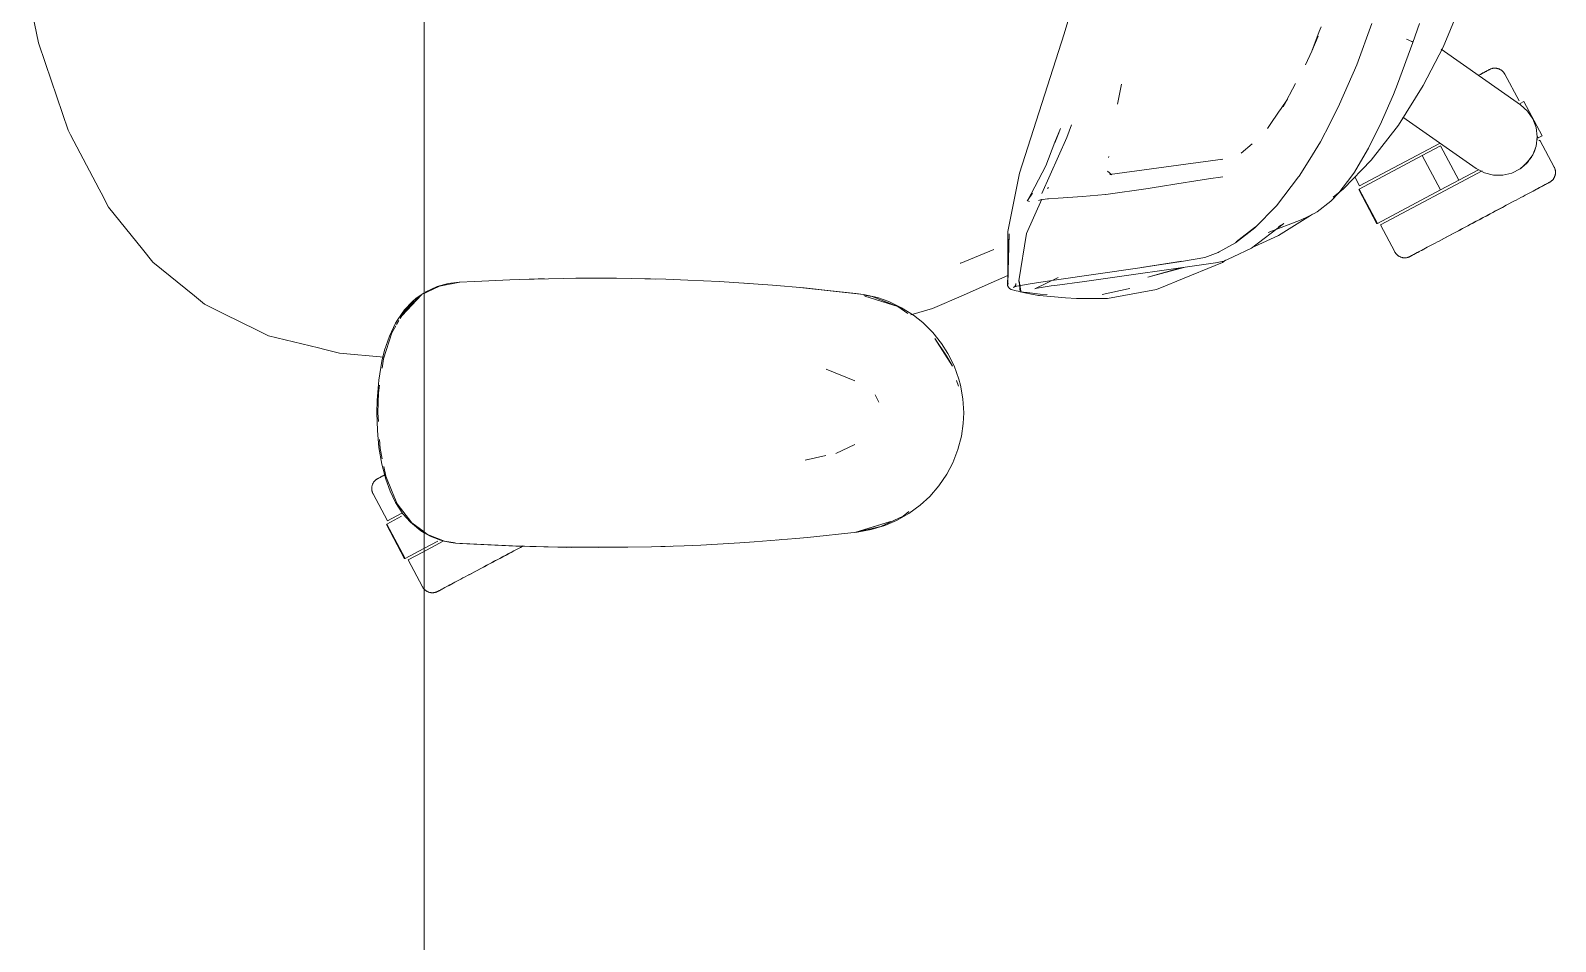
# Model space of a CAD drawing. Header units: millimetres. Extents: x 90978 to 295199, y -4084 to 97293.
# Drawn here: x 203105 to 203654, y 32287 to 32615 of the extents above; entities that cross this region are included whole.
import ezdxf

# ---------------------------------------------------------------- set-up
doc = ezdxf.new("R2010")
doc.units = ezdxf.units.MM
doc.header["$MEASUREMENT"] = 0
doc.layers.add('G-IMPT', color=8, linetype='CONTINUOUS', lineweight=9)
doc.layers.add('I-FURN', color=8, linetype='CONTINUOUS', lineweight=9)

msp = doc.modelspace()

# ---------------------------------------------------------------- linework, layer by layer
at = {"layer": 'G-IMPT'}
for p, q in [((203477.42, 32613.41), (203486.6, 32643.38)), ((203621.41, 32626.5), (203613.89, 32608.52)), ((203105.24, 32623.99), (203108.11, 32610.16)), ((203570.01, 32615.9), (203569.34, 32614.18)), ((203582.85, 32602.22), (203588.31, 32617.09)), ((203603.01, 32610.2), (203605.42, 32617.14)), ((203110.63, 32602.73), (203108.11, 32610.16)), ((203477.42, 32613.41), (203461.43, 32563.17)), ((203566.62, 32607.09), (203569.34, 32614.18)), ((203566.62, 32607.09), (203568.93, 32612.54)), ((203597.48, 32595.24), (203603.05, 32610.21)), ((203601.78, 32610.99), (203600.73, 32611.41)), ((203600.73, 32611.41), (203601.32, 32611.19)), ((203601.78, 32610.99), (203601.32, 32611.19)), ((203601.78, 32610.99), (203602.43, 32610.71)), ((203601.78, 32610.99), (203602.61, 32610.61)), ((203602.43, 32610.71), (203602.61, 32610.61)), ((203603.02, 32610.34), (203602.61, 32610.61)), ((203602.61, 32610.61), (203603, 32610.38)), ((203603.02, 32610.34), (203603, 32610.38)), ((203603.02, 32610.34), (203603.01, 32610.2)), ((203603.05, 32610.21), (203603.02, 32610.34)), ((203564.42, 32602.25), (203566.62, 32607.09)), ((203606.8, 32594.74), (203613.89, 32608.52)), ((203110.63, 32602.73), (203118.77, 32578.64)), ((203582.85, 32602.22), (203576.67, 32587.99)), ((203498.14, 32595.3), (203496.73, 32588.04)), ((203560.72, 32595.52), (203556.36, 32587.1)), ((203596, 32591.56), (203597.48, 32595.24)), ((203597.82, 32580.45), (203606.8, 32594.74)), ((203557.87, 32589.87), (203555.31, 32586.12)), ((203557.87, 32589.87), (203556.36, 32587.1)), ((203573.28, 32581.26), (203576.67, 32587.99)), ((203591.23, 32580.61), (203596, 32591.56)), ((203554.92, 32585.54), (203551.42, 32580.41)), ((203555.31, 32586.12), (203554.92, 32585.54)), ((203119.65, 32576.98), (203118.77, 32578.64)), ((203129.95, 32557.47), (203119.65, 32576.98)), ((203476.13, 32579.25), (203474.1, 32574.15)), ((203474.1, 32574.15), (203475.5, 32577.68)), ((203474.11, 32574.35), (203476.13, 32579.25)), ((203480.15, 32580.57), (203478.4, 32575.99)), ((203551.42, 32580.41), (203550.67, 32579.3)), ((203573.28, 32581.26), (203569.72, 32574.47)), ((203591.23, 32580.61), (203586.7, 32571.55)), ((203591.01, 32580.16), (203586.7, 32571.55)), ((203591.23, 32580.61), (203587.01, 32572.15)), ((203597.82, 32580.45), (203588.02, 32567.85)), ((203591.01, 32580.16), (203591.23, 32580.61)), ((203478.4, 32575.99), (203469.48, 32555.83)), ((203470.85, 32565.88), (203474.11, 32574.35)), ((203545.15, 32573.77), (203541.24, 32570.44)), ((203565.95, 32568.24), (203569.72, 32574.47)), ((203586.7, 32571.55), (203581.97, 32563.55)), ((203586.7, 32571.55), (203587.01, 32572.15)), ((203470.85, 32565.88), (203465.57, 32555.77)), ((203493.46, 32568.82), (203493.5, 32569.17)), ((203521.29, 32566.49), (203493.96, 32562.76)), ((203521.29, 32566.49), (203534.65, 32568.27)), ((203534.65, 32568.27), (203534.18, 32568.13)), ((203565.95, 32568.24), (203562.06, 32562.15)), ((203578.06, 32557.55), (203588.02, 32567.85)), ((203461.43, 32563.17), (203457.23, 32542.21)), ((203493.11, 32563.87), (203494.67, 32562.63)), ((203493.96, 32562.76), (203494.22, 32562.71)), ((203494.46, 32562.67), (203494.22, 32562.71)), ((203509.21, 32557.95), (203520.99, 32559.81)), ((203522.65, 32560.08), (203520.99, 32559.81)), ((203529.48, 32561.14), (203522.65, 32560.08)), ((203529.48, 32561.14), (203534.56, 32561.89)), ((203553.88, 32551.45), (203561.9, 32561.89)), ((203561.9, 32561.89), (203562.06, 32562.15)), ((203576.39, 32556.13), (203581.1, 32562.27)), ((203581.1, 32562.27), (203581.97, 32563.55)), ((203129.95, 32557.47), (203130.67, 32556.1)), ((203133.38, 32550.97), (203130.67, 32556.1)), ((203464.22, 32553.32), (203466.07, 32556.02)), ((203464.22, 32553.32), (203465.57, 32555.77)), ((203471.86, 32558), (203471.42, 32557.73)), ((203475.28, 32554.23), (203471.87, 32553.98)), ((203475.28, 32554.23), (203484.12, 32554.86)), ((203492.37, 32555.48), (203484.12, 32554.86)), ((203492.45, 32555.49), (203492.37, 32555.48)), ((203492.45, 32555.49), (203507.66, 32557.7)), ((203507.66, 32557.7), (203509.21, 32557.95)), ((203576.39, 32556.13), (203573.49, 32553.11)), ((203574.39, 32554.55), (203578.06, 32557.55)), ((203133.38, 32550.97), (203145.59, 32535.83)), ((203463.86, 32541.51), (203469.45, 32553.8)), ((203464.22, 32553.32), (203464.19, 32553.49)), ((203464.25, 32553.19), (203464.22, 32553.32)), ((203464.94, 32553.04), (203464.25, 32553.19)), ((203468.21, 32553.35), (203468.98, 32553.63)), ((203469.04, 32553.65), (203468.98, 32553.63)), ((203471.5, 32553.94), (203469.04, 32553.65)), ((203471.5, 32553.94), (203471.87, 32553.98)), ((203546.14, 32543.55), (203553.88, 32551.45)), ((203567.49, 32548.63), (203565.06, 32547.46)), ((203567.49, 32548.63), (203568.63, 32549.25)), ((203568.63, 32549.25), (203573.49, 32553.11)), ((203546.14, 32543.55), (203539.17, 32538.13)), ((203539.4, 32538.46), (203546.35, 32543.86)), ((203546.35, 32543.86), (203542.78, 32541.05)), ((203556.58, 32545.11), (203544.93, 32536.19)), ((203550.92, 32541.88), (203562.83, 32546.39)), ((203556.58, 32545.11), (203554.63, 32543.99)), ((203566.14, 32547.94), (203554.69, 32540.82)), ((203565.06, 32547.46), (203562.83, 32546.39)), ((203566.14, 32547.94), (203566.9, 32548.44)), ((203457.67, 32541.32), (203457.09, 32522.88)), ((203457.23, 32542.21), (203457.19, 32523.34)), ((203457.67, 32541.32), (203457.19, 32523.34)), ((203463.86, 32541.51), (203461.15, 32524.46)), ((203539.17, 32538.13), (203533.34, 32534.85)), ((203539.4, 32538.46), (203542.78, 32541.05)), ((203554.69, 32540.82), (203546.06, 32536.84)), ((203149.35, 32531.17), (203145.59, 32535.83)), ((203452.09, 32535.78), (203440.23, 32530.85)), ((203528.13, 32532.88), (203520.46, 32531.58)), ((203532.92, 32534.63), (203528.13, 32532.88)), ((203532.92, 32534.63), (203533.34, 32534.85)), ((203538.35, 32533.13), (203534.99, 32531.56)), ((203544.93, 32536.19), (203538.35, 32533.13)), ((203164.3, 32519), (203149.35, 32531.17)), ((203439.97, 32530.75), (203440.23, 32530.85)), ((203504.69, 32529.18), (203473.81, 32524.63)), ((203484.78, 32524.24), (203532, 32530.92)), ((203504.69, 32529.18), (203519.88, 32531.51)), ((203505.29, 32529.28), (203520.46, 32531.58)), ((203505.29, 32529.28), (203519.88, 32531.51)), ((203507.57, 32525.79), (203520.52, 32529.29)), ((203507.57, 32525.79), (203519.46, 32529.14)), ((203534.43, 32531.08), (203517.98, 32524.28)), ((203532, 32530.92), (203534.99, 32531.56)), ((203535.6, 32531.85), (203534.43, 32531.08)), ((203247.33, 32520.38), (203251.65, 32522.36)), ((203248.24, 32520.46), (203252.49, 32522.56)), ((203255.61, 32523.43), (203251.65, 32522.36)), ((203252.49, 32522.56), (203259.84, 32523.93)), ((203259.61, 32523.93), (203255.61, 32523.43)), ((203265.28, 32524.21), (203259.61, 32523.93)), ((203265.28, 32524.21), (203277.84, 32524.83)), ((203281.38, 32524.95), (203277.84, 32524.83)), ((203297.05, 32525.33), (203281.38, 32524.95)), ((203284.78, 32525.01), (203288.11, 32525.16)), ((203290.33, 32525.16), (203288.11, 32525.16)), ((203297.05, 32525.33), (203301.56, 32525.38)), ((203301.56, 32525.38), (203316.28, 32525.38)), ((203321.75, 32525.3), (203316.28, 32525.38)), ((203321.75, 32525.3), (203334.06, 32525.01)), ((203328.53, 32525.17), (203326.45, 32525.17)), ((203330.19, 32525.09), (203328.53, 32525.17)), ((203341.93, 32524.72), (203334.06, 32525.01)), ((203341.93, 32524.72), (203353.24, 32524.18)), ((203362.11, 32523.62), (203353.24, 32524.18)), ((203362.11, 32523.62), (203372.4, 32522.89)), ((203363.52, 32523.51), (203362.25, 32523.57)), ((203364.15, 32523.48), (203365.57, 32523.35)), ((203383.8, 32521.9), (203372.4, 32522.89)), ((203405.23, 32519.55), (203382.28, 32522)), ((203382.28, 32522), (203402.42, 32519.88)), ((203405.23, 32519.55), (203383.8, 32521.9)), ((203441.2, 32519.33), (203449.03, 32522.75)), ((203449.03, 32522.75), (203457.2, 32526.31)), ((203457.06, 32522.76), (203457.25, 32523.63)), ((203457.06, 32522.76), (203457.46, 32522.19)), ((203457.09, 32522.88), (203457.19, 32523.34)), ((203457.19, 32523.34), (203457.23, 32523.51)), ((203457.25, 32523.63), (203457.23, 32523.51)), ((203457.83, 32521.69), (203457.46, 32522.19)), ((203457.83, 32521.69), (203458.37, 32521.37)), ((203460.23, 32520.82), (203458.37, 32521.37)), ((203460.32, 32522.58), (203459.22, 32522.02)), ((203459.72, 32522.41), (203459.22, 32522.02)), ((203459.7, 32522.41), (203465.96, 32523.52)), ((203460.32, 32522.58), (203459.7, 32522.41)), ((203460.04, 32522.96), (203459.72, 32522.41)), ((203460.04, 32522.96), (203460.12, 32523.45)), ((203461.83, 32520.88), (203461.15, 32524.46)), ((203461.83, 32520.88), (203461.21, 32524.43)), ((203461.21, 32524.43), (203461.6, 32520.47)), ((203473.81, 32524.63), (203465.96, 32523.52)), ((203475.36, 32525.61), (203466.93, 32521.61)), ((203466.93, 32521.61), (203467.8, 32521.75)), ((203467.8, 32521.75), (203472.82, 32522.59)), ((203472.82, 32522.59), (203474.12, 32522.8)), ((203484.78, 32524.24), (203474.12, 32522.8)), ((203491.19, 32519.47), (203500.5, 32521.51)), ((203493.06, 32518.06), (203510.75, 32521.3)), ((203500.5, 32521.51), (203501.08, 32521.66)), ((203510.75, 32521.3), (203514.61, 32522.89)), ((203517.98, 32524.28), (203514.61, 32522.89)), ((203164.3, 32519), (203167.95, 32516.02)), ((203167.95, 32516.02), (203175.12, 32512.5)), ((203239.1, 32511.96), (203246, 32519.35)), ((203242.78, 32517.04), (203239.92, 32514)), ((203240.29, 32514.05), (203244.74, 32518.19)), ((203240.51, 32513.59), (203243.59, 32517.12)), ((203242.78, 32517.04), (203244.11, 32518.18)), ((203246, 32519.35), (203243.59, 32517.12)), ((203246.96, 32520.13), (203244.11, 32518.18)), ((203245.27, 32518.67), (203246, 32519.35)), ((203248.24, 32520.46), (203246.96, 32519.83)), ((203405.23, 32519.55), (203402.42, 32519.88)), ((203405.23, 32519.55), (203410.2, 32518.39)), ((203405.31, 32519.33), (203408.37, 32518.76)), ((203417.59, 32515.15), (203405.73, 32518.96)), ((203414.88, 32516.05), (203405.73, 32518.96)), ((203408.37, 32518.76), (203416.55, 32515.56)), ((203414.33, 32516.95), (203410.2, 32518.39)), ((203418.91, 32514.76), (203414.33, 32516.95)), ((203417.59, 32515.15), (203414.88, 32516.05)), ((203430.07, 32514.47), (203441.2, 32519.33)), ((203463.51, 32520.29), (203460.23, 32520.82)), ((203463.92, 32520.03), (203461.6, 32520.47)), ((203463.51, 32520.29), (203464.12, 32520.21)), ((203463.92, 32520.03), (203468.17, 32519.22)), ((203468.81, 32519.69), (203464.12, 32520.21)), ((203468.64, 32519.18), (203468.17, 32519.22)), ((203477.97, 32518.37), (203468.64, 32519.18)), ((203468.81, 32519.69), (203471.4, 32519.48)), ((203477.97, 32518.37), (203481.92, 32518.03)), ((203481.92, 32518.03), (203486.09, 32518.03)), ((203493.06, 32518.06), (203486.09, 32518.03)), ((203186.58, 32506.85), (203175.12, 32512.5)), ((203236.67, 32509.17), (203237.47, 32510.54)), ((203239.92, 32514), (203237.47, 32510.54)), ((203238.4, 32510.9), (203240.29, 32514.05)), ((203239.1, 32511.96), (203240.38, 32513.43)), ((203417.59, 32515.15), (203421.16, 32512.73)), ((203418.91, 32514.76), (203423.23, 32512.03)), ((203430.07, 32514.47), (203422.25, 32512.21)), ((203426.54, 32509.4), (203423.23, 32512.03)), ((203186.58, 32506.85), (203190.95, 32504.7)), ((203190.95, 32504.7), (203208.89, 32500.3)), ((203232.3, 32496.36), (203235.33, 32505.75)), ((203234.46, 32504.53), (203236.67, 32509.17)), ((203235.33, 32505.75), (203236.79, 32508.2)), ((203237.07, 32508.67), (203237.93, 32510.11)), ((203430.15, 32505.85), (203426.54, 32509.4)), ((203430.15, 32505.85), (203433.34, 32501.88)), ((203208.89, 32500.3), (203211.26, 32499.72)), ((203216.55, 32498.42), (203211.26, 32499.72)), ((203232.72, 32499.44), (203231.75, 32495.52)), ((203232.72, 32499.44), (203234.46, 32504.53)), ((203437.2, 32493.72), (203430.87, 32503.67)), ((203435.04, 32497.4), (203430.87, 32503.67)), ((203435.6, 32498.33), (203433.34, 32501.88)), ((203232.43, 32496.98), (203216.55, 32498.42)), ((203231.75, 32495.52), (203230.63, 32488.75)), ((203231.83, 32493.06), (203232.3, 32496.36)), ((203437.2, 32493.72), (203435.04, 32497.4)), ((203437.84, 32493.82), (203435.6, 32498.33)), ((203437.84, 32493.82), (203439.55, 32489.05)), ((203230.05, 32481.44), (203230.63, 32488.75)), ((203391.71, 32492.65), (203402.14, 32488.51)), ((203438.75, 32488.61), (203439.37, 32486.58)), ((203440.12, 32486.92), (203439.55, 32489.05)), ((203230.57, 32484.1), (203230.34, 32476.93)), ((203230.57, 32484.1), (203230.96, 32486.88)), ((203409.67, 32482.98), (203409.37, 32483.43)), ((203410.68, 32480.76), (203409.67, 32482.98)), ((203441, 32481.97), (203440.12, 32486.92)), ((203230.05, 32481.44), (203229.96, 32476.93)), ((203441.29, 32476.93), (203441, 32481.97)), ((203229.96, 32476.93), (203230.14, 32470.59)), ((203230.53, 32473.82), (203230.34, 32476.93)), ((203440.48, 32468.57), (203441.12, 32473.08)), ((203441.29, 32476.93), (203441.12, 32473.08)), ((203230.71, 32464.44), (203230.14, 32470.59)), ((203231.13, 32464.11), (203230.93, 32467.31)), ((203440.48, 32468.57), (203439.21, 32463.7)), ((203230.71, 32464.44), (203231.71, 32458.51)), ((203231.89, 32460.36), (203231.13, 32464.11)), ((203384.22, 32459.95), (203391.65, 32461.52)), ((203402.05, 32465.55), (203395.26, 32462.29)), ((203437.38, 32458.99), (203439.21, 32463.7)), ((203233.14, 32453.03), (203231.71, 32458.51)), ((203233.16, 32454.14), (203232.46, 32457.61)), ((203385.12, 32460.12), (203384.22, 32459.95)), ((203435.19, 32454.83), (203437.38, 32458.99)), ((203233.14, 32453.03), (203234.73, 32448.7)), ((203233.16, 32454.14), (203235.49, 32448.52)), ((203432.36, 32450.66), (203429.04, 32446.83)), ((203435.19, 32454.83), (203432.36, 32450.66)), ((203236.71, 32444.62), (203234.73, 32448.7)), ((203237.33, 32444.13), (203235.49, 32448.52)), ((203236.71, 32444.62), (203239.36, 32440.57)), ((203425.6, 32443.66), (203429.04, 32446.83)), ((203242.55, 32437.34), (203237.33, 32444.13)), ((203239.36, 32440.57), (203242.03, 32437.54)), ((203411.39, 32436.02), (203419.45, 32439.76)), ((203417.08, 32438.15), (203421.52, 32440.67)), ((203421.56, 32441.36), (203419.45, 32439.76)), ((203425.6, 32443.66), (203421.52, 32440.67)), ((203245.77, 32434.46), (203242.03, 32437.54)), ((203246.96, 32434.07), (203242.55, 32437.34)), ((203246.96, 32433.78), (203245.77, 32434.46)), ((203248.17, 32433.17), (203246.96, 32434.07)), ((203249.2, 32432.5), (203246.96, 32433.78)), ((203385, 32432.07), (203402.93, 32433.98)), ((203402.42, 32433.98), (203414.88, 32437.81)), ((203402.42, 32433.98), (203405.73, 32434.9)), ((203402.93, 32433.98), (203407.97, 32434.88)), ((203411.39, 32436.02), (203403.11, 32434.14)), ((203414.88, 32437.81), (203405.73, 32434.9)), ((203412.84, 32436.34), (203407.97, 32434.88)), ((203417.08, 32438.15), (203412.84, 32436.34)), ((203254.37, 32430.76), (203248.17, 32433.17)), ((203249.2, 32432.5), (203252.85, 32431.11)), ((203254.19, 32430.74), (203252.85, 32431.11)), ((203254.19, 32430.74), (203256.59, 32430.3)), ((203254.37, 32430.76), (203258.22, 32430.18)), ((203258.23, 32430.04), (203256.59, 32430.3)), ((203278.81, 32429), (203258.23, 32430.04)), ((203280.02, 32428.96), (203258.23, 32430.04)), ((203258.23, 32430.04), (203259.84, 32429.93)), ((203280.02, 32428.96), (203259.84, 32429.93)), ((203300.2, 32428.49), (203278.81, 32429)), ((203290.37, 32428.65), (203278.81, 32429)), ((203278.81, 32429), (203280.02, 32428.96)), ((203300.2, 32428.49), (203280.02, 32428.96)), ((203320.39, 32428.54), (203290.37, 32428.65)), ((203300.2, 32428.49), (203290.37, 32428.65)), ((203290.37, 32428.65), (203309.6, 32428.45)), ((203298.17, 32428.51), (203296.26, 32428.58)), ((203300.2, 32428.53), (203298.17, 32428.51)), ((203320.39, 32428.54), (203300.2, 32428.49)), ((203320.39, 32428.54), (203309.6, 32428.45)), ((203320.39, 32428.54), (203328.81, 32428.7)), ((203340.57, 32429.09), (203328.81, 32428.7)), ((203333.75, 32428.84), (203332.25, 32428.83)), ((203335.68, 32428.95), (203333.75, 32428.84)), ((203340.57, 32429.09), (203346.59, 32429.35)), ((203360.73, 32430.16), (203346.59, 32429.35)), ((203365.82, 32430.48), (203360.73, 32430.16)), ((203365.82, 32430.48), (203380.87, 32431.73)), ((203374, 32431.13), (203375.68, 32431.3)), ((203380.87, 32431.73), (203385, 32432.07))]:
    msp.add_line(p, q, dxfattribs=at)
at = {"layer": 'I-FURN'}
for p, q in [((203246.96, 32162.73), (203246.96, 33762.73)), ((203246.96, 33762.73), (203246.96, 32162.73)), ((203613.26, 32607.85), (203641.85, 32587.83)), ((203626.53, 32598.34), (203627.07, 32598.63)), ((203627.34, 32598.77), (203626.82, 32598.5)), ((203627.07, 32598.63), (203627.57, 32598.89)), ((203627.82, 32599.03), (203627.34, 32598.77)), ((203627.57, 32598.89), (203628.03, 32599.14)), ((203628.27, 32599.27), (203627.82, 32599.03)), ((203628.03, 32599.14), (203628.46, 32599.37)), ((203628.68, 32599.49), (203628.27, 32599.27)), ((203628.46, 32599.37), (203628.85, 32599.58)), ((203629.05, 32599.68), (203628.68, 32599.49)), ((203628.85, 32599.58), (203629.21, 32599.77)), ((203629.39, 32599.86), (203629.05, 32599.68)), ((203629.21, 32599.77), (203629.53, 32599.94)), ((203629.68, 32600.02), (203629.39, 32599.86)), ((203629.53, 32599.94), (203629.81, 32600.09)), ((203629.94, 32600.16), (203629.68, 32600.02)), ((203629.81, 32600.09), (203630.05, 32600.21)), ((203630.16, 32600.27), (203629.94, 32600.16)), ((203630.05, 32600.21), (203630.25, 32600.32)), ((203630.34, 32600.37), (203630.16, 32600.27)), ((203630.25, 32600.32), (203630.41, 32600.41)), ((203630.48, 32600.44), (203630.34, 32600.37)), ((203630.41, 32600.41), (203630.53, 32600.47)), ((203630.58, 32600.5), (203630.48, 32600.44)), ((203630.53, 32600.47), (203630.62, 32600.52)), ((203630.64, 32600.53), (203630.58, 32600.5)), ((203630.62, 32600.52), (203630.66, 32600.54)), ((203630.66, 32600.54), (203630.64, 32600.53)), ((203630.66, 32600.54), (203630.81, 32600.61)), ((203630.66, 32600.54), (203630.66, 32600.54)), ((203630.81, 32600.61), (203630.95, 32600.68)), ((203630.95, 32600.68), (203631.1, 32600.74)), ((203631.1, 32600.74), (203631.25, 32600.8)), ((203631.25, 32600.8), (203631.41, 32600.85)), ((203631.41, 32600.85), (203631.56, 32600.89)), ((203631.56, 32600.89), (203631.72, 32600.92)), ((203631.72, 32600.92), (203631.88, 32600.96)), ((203631.88, 32600.96), (203632.04, 32600.98)), ((203632.04, 32600.98), (203632.2, 32601)), ((203632.2, 32601), (203632.36, 32601.01)), ((203632.36, 32601.01), (203632.52, 32601.01)), ((203632.52, 32601.01), (203632.68, 32601.01)), ((203632.68, 32601.01), (203632.84, 32601)), ((203632.84, 32601), (203633, 32600.99)), ((203633, 32600.99), (203633.16, 32600.97)), ((203633.16, 32600.97), (203633.32, 32600.94)), ((203633.32, 32600.94), (203633.48, 32600.91)), ((203633.48, 32600.91), (203633.63, 32600.86)), ((203633.63, 32600.86), (203633.79, 32600.82)), ((203633.79, 32600.82), (203633.94, 32600.77)), ((203633.94, 32600.77), (203634.09, 32600.71)), ((203634.09, 32600.71), (203634.24, 32600.64)), ((203634.24, 32600.64), (203634.38, 32600.57)), ((203634.38, 32600.57), (203634.53, 32600.5)), ((203634.53, 32600.5), (203634.67, 32600.42)), ((203634.67, 32600.42), (203634.8, 32600.33)), ((203634.8, 32600.33), (203634.93, 32600.24)), ((203634.93, 32600.24), (203635.06, 32600.14)), ((203635.06, 32600.14), (203635.19, 32600.04)), ((203635.19, 32600.04), (203635.31, 32599.93)), ((203635.31, 32599.93), (203635.42, 32599.82)), ((203635.42, 32599.82), (203635.53, 32599.7)), ((203635.53, 32599.7), (203635.64, 32599.58)), ((203635.64, 32599.58), (203635.74, 32599.45)), ((203635.74, 32599.45), (203635.84, 32599.32)), ((203635.84, 32599.32), (203635.93, 32599.19)), ((203635.93, 32599.19), (203636.01, 32599.05)), ((203636.01, 32599.05), (203636.09, 32598.91)), ((203636.09, 32598.91), (203636.11, 32598.87)), ((203641.26, 32589.19), (203636.11, 32598.87)), ((203641.62, 32588.24), (203643.01, 32588.99)), ((203641.7, 32588.29), (203641.62, 32588.24)), ((203641.85, 32587.83), (203644.36, 32585.57)), ((203649.59, 32576.62), (203643.01, 32588.99)), ((203625.8, 32564.9), (203599.37, 32583.41)), ((203644.36, 32585.57), (203646.26, 32582.78)), ((203646.26, 32582.78), (203647.44, 32579.62)), ((203647.82, 32576.27), (203647.39, 32572.92)), ((203647.44, 32579.62), (203647.82, 32576.27)), ((203647.79, 32576.64), (203648.19, 32575.88)), ((203649.59, 32576.62), (203648.19, 32575.88)), ((203583.87, 32558.67), (203612.57, 32573.93)), ((203606.4, 32569.52), (203613.04, 32573.05)), ((203619.61, 32560.69), (203613.04, 32573.05)), ((203647.39, 32572.92), (203646.18, 32569.78)), ((203648.19, 32575.88), (203648.28, 32575.93)), ((203648.4, 32574.86), (203648.77, 32575.06)), ((203653.92, 32565.38), (203648.77, 32575.06)), ((203583.69, 32557.44), (203606.4, 32569.52)), ((203612.97, 32557.16), (203606.4, 32569.52)), ((203644.24, 32567.01), (203641.7, 32564.79)), ((203641.98, 32565), (203643.4, 32566.15)), ((203643.4, 32566.15), (203645.7, 32568.94)), ((203646.18, 32569.78), (203644.24, 32567.01)), ((203653.92, 32565.38), (203654, 32565.23)), ((203654, 32565.23), (203654.06, 32565.09)), ((203654.06, 32565.09), (203654.13, 32564.94)), ((203582.19, 32561.83), (203583.87, 32558.67)), ((203591.38, 32544.55), (203627.99, 32564.01)), ((203619.61, 32560.69), (203612.97, 32557.16)), ((203626.67, 32564.44), (203619.61, 32560.69)), ((203628.78, 32563.31), (203625.8, 32564.9)), ((203632.05, 32562.48), (203628.78, 32563.31)), ((203635.42, 32562.46), (203632.05, 32562.48)), ((203638.7, 32563.25), (203635.42, 32562.46)), ((203641.7, 32564.79), (203638.7, 32563.25)), ((203651.54, 32559.54), (203651.28, 32559.4)), ((203651.4, 32559.47), (203651.64, 32559.6)), ((203651.76, 32559.66), (203651.54, 32559.54)), ((203651.64, 32559.6), (203651.85, 32559.71)), ((203651.94, 32559.75), (203651.76, 32559.66)), ((203651.85, 32559.71), (203652.01, 32559.79)), ((203652.08, 32559.83), (203651.94, 32559.75)), ((203652.01, 32559.79), (203652.13, 32559.86)), ((203652.18, 32559.88), (203652.08, 32559.83)), ((203652.13, 32559.86), (203652.21, 32559.9)), ((203652.24, 32559.91), (203652.18, 32559.88)), ((203652.21, 32559.9), (203652.25, 32559.92)), ((203652.26, 32559.93), (203652.24, 32559.91)), ((203652.25, 32559.92), (203652.26, 32559.93)), ((203652.3, 32559.95), (203652.26, 32559.93)), ((203652.44, 32560.03), (203652.3, 32559.95)), ((203652.57, 32560.11), (203652.44, 32560.03)), ((203652.71, 32560.2), (203652.57, 32560.11)), ((203652.84, 32560.3), (203652.71, 32560.2)), ((203652.96, 32560.4), (203652.84, 32560.3)), ((203653.08, 32560.51), (203652.96, 32560.4)), ((203653.2, 32560.62), (203653.08, 32560.51)), ((203653.31, 32560.73), (203653.2, 32560.62)), ((203653.42, 32560.85), (203653.31, 32560.73)), ((203653.52, 32560.98), (203653.42, 32560.85)), ((203653.62, 32561.1), (203653.52, 32560.98)), ((203653.71, 32561.24), (203653.62, 32561.1)), ((203653.8, 32561.37), (203653.71, 32561.24)), ((203653.88, 32561.51), (203653.8, 32561.37)), ((203653.96, 32561.65), (203653.88, 32561.51)), ((203654.03, 32561.8), (203653.96, 32561.65)), ((203654.09, 32561.95), (203654.03, 32561.8)), ((203654.15, 32562.1), (203654.09, 32561.95)), ((203654.13, 32564.94), (203654.18, 32564.78)), ((203654.2, 32562.25), (203654.15, 32562.1)), ((203654.18, 32564.78), (203654.23, 32564.63)), ((203654.25, 32562.4), (203654.2, 32562.25)), ((203654.23, 32564.63), (203654.27, 32564.48)), ((203654.29, 32562.56), (203654.25, 32562.4)), ((203654.27, 32564.48), (203654.31, 32564.32)), ((203654.32, 32562.72), (203654.29, 32562.56)), ((203654.31, 32564.32), (203654.34, 32564.16)), ((203654.35, 32562.88), (203654.32, 32562.72)), ((203654.34, 32564.16), (203654.36, 32564)), ((203654.37, 32563.04), (203654.35, 32562.88)), ((203654.36, 32564), (203654.38, 32563.84)), ((203654.39, 32563.2), (203654.37, 32563.04)), ((203654.38, 32563.84), (203654.39, 32563.68)), ((203654.39, 32563.68), (203654.4, 32563.52)), ((203654.4, 32563.52), (203654.39, 32563.36)), ((203654.39, 32563.36), (203654.39, 32563.2)), ((203583.52, 32557.35), (203590.09, 32544.99)), ((203590.26, 32545.08), (203583.69, 32557.44)), ((203612.97, 32557.16), (203590.26, 32545.08)), ((203641.09, 32553.99), (203641.91, 32554.43)), ((203641.91, 32554.43), (203642.72, 32554.85)), ((203642.72, 32554.85), (203643.49, 32555.26)), ((203643.49, 32555.26), (203644.24, 32555.66)), ((203644.24, 32555.66), (203644.96, 32556.05)), ((203644.96, 32556.05), (203645.66, 32556.42)), ((203645.66, 32556.42), (203646.32, 32556.77)), ((203646.32, 32556.77), (203646.95, 32557.11)), ((203646.95, 32557.11), (203647.56, 32557.42)), ((203647.87, 32557.59), (203647.28, 32557.28)), ((203647.56, 32557.42), (203648.13, 32557.73)), ((203648.42, 32557.88), (203647.87, 32557.59)), ((203648.13, 32557.73), (203648.66, 32558.01)), ((203648.94, 32558.16), (203648.42, 32557.88)), ((203648.66, 32558.01), (203649.16, 32558.28)), ((203649.42, 32558.41), (203648.94, 32558.16)), ((203649.16, 32558.28), (203649.63, 32558.53)), ((203649.86, 32558.65), (203649.42, 32558.41)), ((203649.63, 32558.53), (203650.06, 32558.75)), ((203650.27, 32558.87), (203649.86, 32558.65)), ((203650.06, 32558.75), (203650.45, 32558.96)), ((203650.65, 32559.07), (203650.27, 32558.87)), ((203650.45, 32558.96), (203650.81, 32559.15)), ((203650.98, 32559.25), (203650.65, 32559.07)), ((203650.81, 32559.15), (203651.12, 32559.32)), ((203651.28, 32559.4), (203650.98, 32559.25)), ((203651.12, 32559.32), (203651.4, 32559.47)), ((203631.39, 32548.83), (203630.4, 32548.3)), ((203630.86, 32548.55), (203631.85, 32549.07)), ((203632.38, 32549.36), (203631.39, 32548.83)), ((203631.85, 32549.07), (203632.83, 32549.6)), ((203633.36, 32549.88), (203632.38, 32549.36)), ((203632.83, 32549.6), (203633.81, 32550.11)), ((203634.33, 32550.39), (203633.36, 32549.88)), ((203633.81, 32550.11), (203634.77, 32550.63)), ((203635.29, 32550.9), (203634.33, 32550.39)), ((203634.77, 32550.63), (203635.72, 32551.13)), ((203636.23, 32551.4), (203635.29, 32550.9)), ((203635.72, 32551.13), (203636.66, 32551.63)), ((203637.16, 32551.9), (203636.23, 32551.4)), ((203636.66, 32551.63), (203637.58, 32552.12)), ((203638.07, 32552.38), (203637.16, 32551.9)), ((203637.58, 32552.12), (203638.49, 32552.6)), ((203638.49, 32552.6), (203639.38, 32553.07)), ((203639.38, 32553.07), (203640.24, 32553.54)), ((203640.24, 32553.54), (203641.09, 32553.99)), ((203591.38, 32544.55), (203596.53, 32534.86)), ((203619.91, 32542.73), (203620.88, 32543.24)), ((203621.41, 32543.52), (203620.44, 32543)), ((203620.88, 32543.24), (203621.86, 32543.76)), ((203622.39, 32544.05), (203621.41, 32543.52)), ((203621.86, 32543.76), (203622.85, 32544.29)), ((203623.38, 32544.57), (203622.39, 32544.05)), ((203622.85, 32544.29), (203623.84, 32544.82)), ((203624.38, 32545.1), (203623.38, 32544.57)), ((203623.84, 32544.82), (203624.84, 32545.35)), ((203625.38, 32545.64), (203624.38, 32545.1)), ((203624.84, 32545.35), (203625.84, 32545.88)), ((203626.39, 32546.17), (203625.38, 32545.64)), ((203625.84, 32545.88), (203626.85, 32546.41)), ((203627.39, 32546.7), (203626.39, 32546.17)), ((203626.85, 32546.41), (203627.86, 32546.95)), ((203628.4, 32547.24), (203627.39, 32546.7)), ((203627.86, 32546.95), (203628.86, 32547.48)), ((203629.4, 32547.77), (203628.4, 32547.24)), ((203628.86, 32547.48), (203629.86, 32548.02)), ((203630.4, 32548.3), (203629.4, 32547.77)), ((203629.86, 32548.02), (203630.86, 32548.55)), ((203609.61, 32537.25), (203610.34, 32537.64)), ((203610.34, 32537.64), (203611.1, 32538.04)), ((203611.1, 32538.04), (203611.89, 32538.46)), ((203611.89, 32538.46), (203612.7, 32538.89)), ((203612.7, 32538.89), (203613.54, 32539.34)), ((203614, 32539.58), (203613.15, 32539.13)), ((203613.54, 32539.34), (203614.4, 32539.79)), ((203614.87, 32540.04), (203614, 32539.58)), ((203614.4, 32539.79), (203615.27, 32540.26)), ((203615.75, 32540.52), (203614.87, 32540.04)), ((203615.27, 32540.26), (203616.17, 32540.74)), ((203616.66, 32541), (203615.75, 32540.52)), ((203616.17, 32540.74), (203617.08, 32541.22)), ((203617.58, 32541.49), (203616.66, 32541)), ((203617.08, 32541.22), (203618.01, 32541.72)), ((203618.52, 32541.99), (203617.58, 32541.49)), ((203618.01, 32541.72), (203618.96, 32542.22)), ((203619.47, 32542.49), (203618.52, 32541.99)), ((203618.96, 32542.22), (203619.91, 32542.73)), ((203620.44, 32543), (203619.47, 32542.49)), ((203596.55, 32534.82), (203596.53, 32534.86)), ((203596.63, 32534.68), (203596.55, 32534.82)), ((203596.72, 32534.55), (203596.63, 32534.68)), ((203596.81, 32534.41), (203596.72, 32534.55)), ((203596.91, 32534.28), (203596.81, 32534.41)), ((203597.01, 32534.16), (203596.91, 32534.28)), ((203597.11, 32534.04), (203597.01, 32534.16)), ((203597.23, 32533.92), (203597.11, 32534.04)), ((203597.34, 32533.81), (203597.23, 32533.92)), ((203597.46, 32533.7), (203597.34, 32533.81)), ((203597.58, 32533.6), (203597.46, 32533.7)), ((203597.71, 32533.5), (203597.58, 32533.6)), ((203597.85, 32533.41), (203597.71, 32533.5)), ((203597.98, 32533.32), (203597.85, 32533.41)), ((203598.12, 32533.24), (203597.98, 32533.32)), ((203598.26, 32533.16), (203598.12, 32533.24)), ((203598.41, 32533.09), (203598.26, 32533.16)), ((203598.55, 32533.03), (203598.41, 32533.09)), ((203598.7, 32532.97), (203598.55, 32533.03)), ((203598.86, 32532.92), (203598.7, 32532.97)), ((203599.01, 32532.87), (203598.86, 32532.92)), ((203599.17, 32532.83), (203599.01, 32532.87)), ((203599.33, 32532.8), (203599.17, 32532.83)), ((203599.48, 32532.77), (203599.33, 32532.8)), ((203599.64, 32532.75), (203599.48, 32532.77)), ((203599.8, 32532.73), (203599.64, 32532.75)), ((203599.97, 32532.72), (203599.8, 32532.73)), ((203600.13, 32532.72), (203599.97, 32532.72)), ((203600.29, 32532.73), (203600.13, 32532.72)), ((203600.45, 32532.74), (203600.29, 32532.73)), ((203600.61, 32532.76), (203600.45, 32532.74)), ((203600.77, 32532.78), (203600.61, 32532.76)), ((203600.93, 32532.81), (203600.77, 32532.78)), ((203601.08, 32532.85), (203600.93, 32532.81)), ((203601.24, 32532.89), (203601.08, 32532.85)), ((203601.39, 32532.94), (203601.24, 32532.89)), ((203601.54, 32532.99), (203601.39, 32532.94)), ((203601.69, 32533.05), (203601.54, 32532.99)), ((203601.84, 32533.12), (203601.69, 32533.05)), ((203601.98, 32533.19), (203601.84, 32533.12)), ((203601.99, 32533.2), (203601.98, 32533.19)), ((203601.98, 32533.19), (203602, 32533.2)), ((203602.03, 32533.22), (203601.99, 32533.2)), ((203602, 32533.2), (203602.06, 32533.24)), ((203602.11, 32533.26), (203602.03, 32533.22)), ((203602.06, 32533.24), (203602.16, 32533.29)), ((203602.24, 32533.33), (203602.11, 32533.26)), ((203602.16, 32533.29), (203602.31, 32533.36)), ((203602.4, 32533.41), (203602.24, 32533.33)), ((203602.31, 32533.36), (203602.49, 32533.46)), ((203602.6, 32533.52), (203602.4, 32533.41)), ((203602.49, 32533.46), (203602.7, 32533.58)), ((203602.84, 32533.65), (203602.6, 32533.52)), ((203602.7, 32533.58), (203602.96, 32533.71)), ((203603.12, 32533.8), (203602.84, 32533.65)), ((203602.96, 32533.71), (203603.26, 32533.87)), ((203603.44, 32533.97), (203603.12, 32533.8)), ((203603.26, 32533.87), (203603.6, 32534.05)), ((203603.79, 32534.15), (203603.44, 32533.97)), ((203603.6, 32534.05), (203603.97, 32534.25)), ((203604.19, 32534.36), (203603.79, 32534.15)), ((203603.97, 32534.25), (203604.38, 32534.47)), ((203604.61, 32534.59), (203604.19, 32534.36)), ((203604.38, 32534.47), (203604.82, 32534.7)), ((203605.08, 32534.84), (203604.61, 32534.59)), ((203604.82, 32534.7), (203605.31, 32534.96)), ((203605.58, 32535.11), (203605.08, 32534.84)), ((203605.31, 32534.96), (203605.82, 32535.24)), ((203606.12, 32535.39), (203605.58, 32535.11)), ((203605.82, 32535.24), (203606.37, 32535.53)), ((203606.69, 32535.69), (203606.12, 32535.39)), ((203606.37, 32535.53), (203606.96, 32535.84)), ((203606.96, 32535.84), (203607.58, 32536.17)), ((203607.58, 32536.17), (203608.22, 32536.51)), ((203608.22, 32536.51), (203608.9, 32536.87)), ((203608.9, 32536.87), (203609.61, 32537.25)), ((203228.12, 32449.82), (203228.13, 32449.98)), ((203228.12, 32449.66), (203228.12, 32449.82)), ((203228.13, 32449.98), (203228.15, 32450.14)), ((203228.15, 32450.14), (203228.17, 32450.3)), ((203228.17, 32450.3), (203228.19, 32450.46)), ((203228.19, 32450.46), (203228.23, 32450.62)), ((203228.23, 32450.62), (203228.27, 32450.77)), ((203228.27, 32450.77), (203228.31, 32450.93)), ((203228.31, 32450.93), (203228.37, 32451.08)), ((203228.37, 32451.08), (203228.42, 32451.23)), ((203228.42, 32451.23), (203228.49, 32451.38)), ((203228.49, 32451.38), (203228.56, 32451.52)), ((203228.56, 32451.52), (203228.64, 32451.66)), ((203228.64, 32451.66), (203228.72, 32451.8)), ((203228.72, 32451.8), (203228.8, 32451.94)), ((203228.8, 32451.94), (203228.9, 32452.07)), ((203228.9, 32452.07), (203228.99, 32452.2)), ((203228.99, 32452.2), (203229.1, 32452.32)), ((203229.1, 32452.32), (203229.21, 32452.44)), ((203229.21, 32452.44), (203229.32, 32452.56)), ((203229.32, 32452.56), (203229.43, 32452.67)), ((203229.43, 32452.67), (203229.56, 32452.78)), ((203229.56, 32452.78), (203229.68, 32452.88)), ((203229.68, 32452.88), (203229.81, 32452.97)), ((203229.81, 32452.97), (203229.94, 32453.06)), ((203229.94, 32453.06), (203230.08, 32453.15)), ((203230.08, 32453.15), (203230.22, 32453.23)), ((203230.22, 32453.23), (203230.26, 32453.25)), ((203230.31, 32453.28), (203230.26, 32453.25)), ((203230.26, 32453.25), (203230.28, 32453.26)), ((203230.26, 32453.25), (203230.26, 32453.25)), ((203230.28, 32453.26), (203230.34, 32453.29)), ((203230.39, 32453.32), (203230.31, 32453.28)), ((203230.34, 32453.29), (203230.44, 32453.35)), ((203230.51, 32453.38), (203230.39, 32453.32)), ((203230.44, 32453.35), (203230.58, 32453.42)), ((203230.67, 32453.47), (203230.51, 32453.38)), ((203230.58, 32453.42), (203230.76, 32453.52)), ((203230.87, 32453.58), (203230.67, 32453.47)), ((203230.76, 32453.52), (203230.98, 32453.63)), ((203231.11, 32453.7), (203230.87, 32453.58)), ((203230.98, 32453.63), (203231.24, 32453.77)), ((203231.39, 32453.85), (203231.11, 32453.7)), ((203231.24, 32453.77), (203231.53, 32453.93)), ((203231.71, 32454.02), (203231.39, 32453.85)), ((203231.53, 32453.93), (203231.87, 32454.11)), ((203232.07, 32454.21), (203231.71, 32454.02)), ((203231.87, 32454.11), (203232.24, 32454.3)), ((203232.46, 32454.42), (203232.07, 32454.21)), ((203232.24, 32454.3), (203232.65, 32454.52)), ((203232.89, 32454.65), (203232.46, 32454.42)), ((203228.12, 32449.5), (203228.12, 32449.66)), ((203228.14, 32449.33), (203228.12, 32449.5)), ((203228.15, 32449.17), (203228.14, 32449.33)), ((203228.18, 32449.01), (203228.15, 32449.17)), ((203228.21, 32448.86), (203228.18, 32449.01)), ((203228.24, 32448.7), (203228.21, 32448.86)), ((203228.29, 32448.54), (203228.24, 32448.7)), ((203228.34, 32448.39), (203228.29, 32448.54)), ((203228.39, 32448.24), (203228.34, 32448.39)), ((203228.45, 32448.09), (203228.39, 32448.24)), ((203228.52, 32447.94), (203228.45, 32448.09)), ((203228.59, 32447.8), (203228.52, 32447.94)), ((203228.59, 32447.8), (203233.74, 32438.11)), ((203233.56, 32436.88), (203238.85, 32439.7)), ((203233.74, 32438.11), (203238.93, 32440.87)), ((203233.39, 32436.79), (203239.96, 32424.43)), ((203240.13, 32424.52), (203233.56, 32436.88)), ((203246.82, 32428.08), (203240.13, 32424.52)), ((203246.54, 32426.8), (203253.85, 32430.68)), ((203251.92, 32430.79), (203246.82, 32428.08)), ((203280.27, 32427.74), (203279.27, 32427.21)), ((203279.73, 32427.46), (203280.73, 32427.99)), ((203281.26, 32428.27), (203280.27, 32427.74)), ((203280.73, 32427.99), (203281.72, 32428.51)), ((203282.25, 32428.8), (203281.26, 32428.27)), ((203281.72, 32428.51), (203282.7, 32429.04)), ((203241.25, 32423.99), (203246.54, 32426.8)), ((203241.25, 32423.99), (203246.4, 32414.3)), ((203270.31, 32422.45), (203269.34, 32421.93)), ((203269.78, 32422.17), (203270.75, 32422.68)), ((203271.28, 32422.96), (203270.31, 32422.45)), ((203270.75, 32422.68), (203271.73, 32423.2)), ((203272.26, 32423.49), (203271.28, 32422.96)), ((203271.73, 32423.2), (203272.72, 32423.73)), ((203273.25, 32424.01), (203272.26, 32423.49)), ((203272.72, 32423.73), (203273.71, 32424.26)), ((203274.25, 32424.54), (203273.25, 32424.01)), ((203273.71, 32424.26), (203274.71, 32424.79)), ((203275.25, 32425.08), (203274.25, 32424.54)), ((203274.71, 32424.79), (203275.71, 32425.32)), ((203276.26, 32425.61), (203275.25, 32425.08)), ((203275.71, 32425.32), (203276.72, 32425.86)), ((203277.26, 32426.14), (203276.26, 32425.61)), ((203276.72, 32425.86), (203277.73, 32426.39)), ((203278.27, 32426.68), (203277.26, 32426.14)), ((203277.73, 32426.39), (203278.73, 32426.92)), ((203279.27, 32427.21), (203278.27, 32426.68)), ((203278.73, 32426.92), (203279.73, 32427.46)), ((203259.48, 32416.69), (203260.21, 32417.08)), ((203260.21, 32417.08), (203260.97, 32417.48)), ((203260.97, 32417.48), (203261.76, 32417.9)), ((203261.76, 32417.9), (203262.57, 32418.33)), ((203262.57, 32418.33), (203263.41, 32418.78)), ((203263.87, 32419.02), (203263.02, 32418.57)), ((203263.41, 32418.78), (203264.27, 32419.23)), ((203264.74, 32419.48), (203263.87, 32419.02)), ((203264.27, 32419.23), (203265.14, 32419.7)), ((203265.62, 32419.96), (203264.74, 32419.48)), ((203265.14, 32419.7), (203266.04, 32420.18)), ((203266.53, 32420.44), (203265.62, 32419.96)), ((203266.04, 32420.18), (203266.95, 32420.66)), ((203267.45, 32420.93), (203266.53, 32420.44)), ((203266.95, 32420.66), (203267.88, 32421.16)), ((203268.39, 32421.43), (203267.45, 32420.93)), ((203267.88, 32421.16), (203268.83, 32421.66)), ((203269.34, 32421.93), (203268.39, 32421.43)), ((203268.83, 32421.66), (203269.78, 32422.17)), ((203246.42, 32414.26), (203246.4, 32414.3)), ((203246.5, 32414.12), (203246.42, 32414.26)), ((203246.59, 32413.99), (203246.5, 32414.12)), ((203246.68, 32413.85), (203246.59, 32413.99)), ((203246.78, 32413.72), (203246.68, 32413.85)), ((203246.88, 32413.6), (203246.78, 32413.72)), ((203246.98, 32413.48), (203246.88, 32413.6)), ((203247.1, 32413.36), (203246.98, 32413.48)), ((203247.21, 32413.25), (203247.1, 32413.36)), ((203247.33, 32413.14), (203247.21, 32413.25)), ((203247.45, 32413.04), (203247.33, 32413.14)), ((203247.58, 32412.94), (203247.45, 32413.04)), ((203247.72, 32412.85), (203247.58, 32412.94)), ((203247.85, 32412.76), (203247.72, 32412.85)), ((203247.99, 32412.68), (203247.85, 32412.76)), ((203248.13, 32412.6), (203247.99, 32412.68)), ((203248.28, 32412.53), (203248.13, 32412.6)), ((203248.42, 32412.47), (203248.28, 32412.53)), ((203248.57, 32412.41), (203248.42, 32412.47)), ((203248.73, 32412.36), (203248.57, 32412.41)), ((203248.88, 32412.31), (203248.73, 32412.36)), ((203249.04, 32412.27), (203248.88, 32412.31)), ((203249.2, 32412.24), (203249.04, 32412.27)), ((203249.35, 32412.21), (203249.2, 32412.24)), ((203249.51, 32412.19), (203249.35, 32412.21)), ((203249.67, 32412.17), (203249.51, 32412.19)), ((203249.84, 32412.16), (203249.67, 32412.17)), ((203250, 32412.16), (203249.84, 32412.16)), ((203250.16, 32412.17), (203250, 32412.16)), ((203250.32, 32412.18), (203250.16, 32412.17)), ((203250.48, 32412.2), (203250.32, 32412.18)), ((203250.64, 32412.22), (203250.48, 32412.2)), ((203250.8, 32412.25), (203250.64, 32412.22)), ((203250.95, 32412.29), (203250.8, 32412.25)), ((203251.11, 32412.33), (203250.95, 32412.29)), ((203251.26, 32412.38), (203251.11, 32412.33)), ((203251.41, 32412.43), (203251.26, 32412.38)), ((203251.56, 32412.49), (203251.41, 32412.43)), ((203251.71, 32412.56), (203251.56, 32412.49)), ((203251.85, 32412.63), (203251.71, 32412.56)), ((203251.86, 32412.64), (203251.85, 32412.63)), ((203251.85, 32412.63), (203251.87, 32412.64)), ((203251.9, 32412.66), (203251.86, 32412.64)), ((203251.87, 32412.64), (203251.93, 32412.68)), ((203251.98, 32412.7), (203251.9, 32412.66)), ((203251.93, 32412.68), (203252.03, 32412.73)), ((203252.11, 32412.77), (203251.98, 32412.7)), ((203252.03, 32412.73), (203252.18, 32412.8)), ((203252.27, 32412.85), (203252.11, 32412.77)), ((203252.18, 32412.8), (203252.36, 32412.9)), ((203252.47, 32412.96), (203252.27, 32412.85)), ((203252.36, 32412.9), (203252.57, 32413.02)), ((203252.71, 32413.09), (203252.47, 32412.96)), ((203252.57, 32413.02), (203252.83, 32413.15)), ((203252.99, 32413.24), (203252.71, 32413.09)), ((203252.83, 32413.15), (203253.13, 32413.31)), ((203253.31, 32413.41), (203252.99, 32413.24)), ((203253.13, 32413.31), (203253.47, 32413.49)), ((203253.66, 32413.6), (203253.31, 32413.41)), ((203253.47, 32413.49), (203253.84, 32413.69)), ((203254.06, 32413.8), (203253.66, 32413.6)), ((203253.84, 32413.69), (203254.25, 32413.91)), ((203254.48, 32414.03), (203254.06, 32413.8)), ((203254.25, 32413.91), (203254.69, 32414.14)), ((203254.95, 32414.28), (203254.48, 32414.03)), ((203254.69, 32414.14), (203255.18, 32414.4)), ((203255.45, 32414.55), (203254.95, 32414.28)), ((203255.18, 32414.4), (203255.69, 32414.68)), ((203255.99, 32414.83), (203255.45, 32414.55)), ((203255.69, 32414.68), (203256.24, 32414.97)), ((203256.56, 32415.13), (203255.99, 32414.83)), ((203256.24, 32414.97), (203256.83, 32415.28)), ((203256.83, 32415.28), (203257.45, 32415.61)), ((203257.45, 32415.61), (203258.09, 32415.95)), ((203258.09, 32415.95), (203258.77, 32416.31)), ((203258.77, 32416.31), (203259.48, 32416.69))]:
    msp.add_line(p, q, dxfattribs=at)
for points in [[(203647.79, 32576.64), (203647.8, 32576.41), (203647.8, 32575.87), (203647.76, 32575.2), (203647.72, 32574.83)], [(203644.85, 32567.73), (203644.52, 32567.31), (203644.18, 32566.88), (203643.75, 32566.49)]]:
    msp.add_open_spline(points, degree=3, dxfattribs=at)
msp.add_open_spline([(203647.19, 32572.22), (203647.05, 32571.75), (203646.83, 32571.13), (203646.53, 32570.49), (203646.45, 32570.34)], degree=3, knots=[-0.6, -0.6, -0.6, -0.6, -0.5, -0.4680239, -0.4680239, -0.4680239, -0.4680239], dxfattribs=at)

doc.saveas('drawing.dxf')
